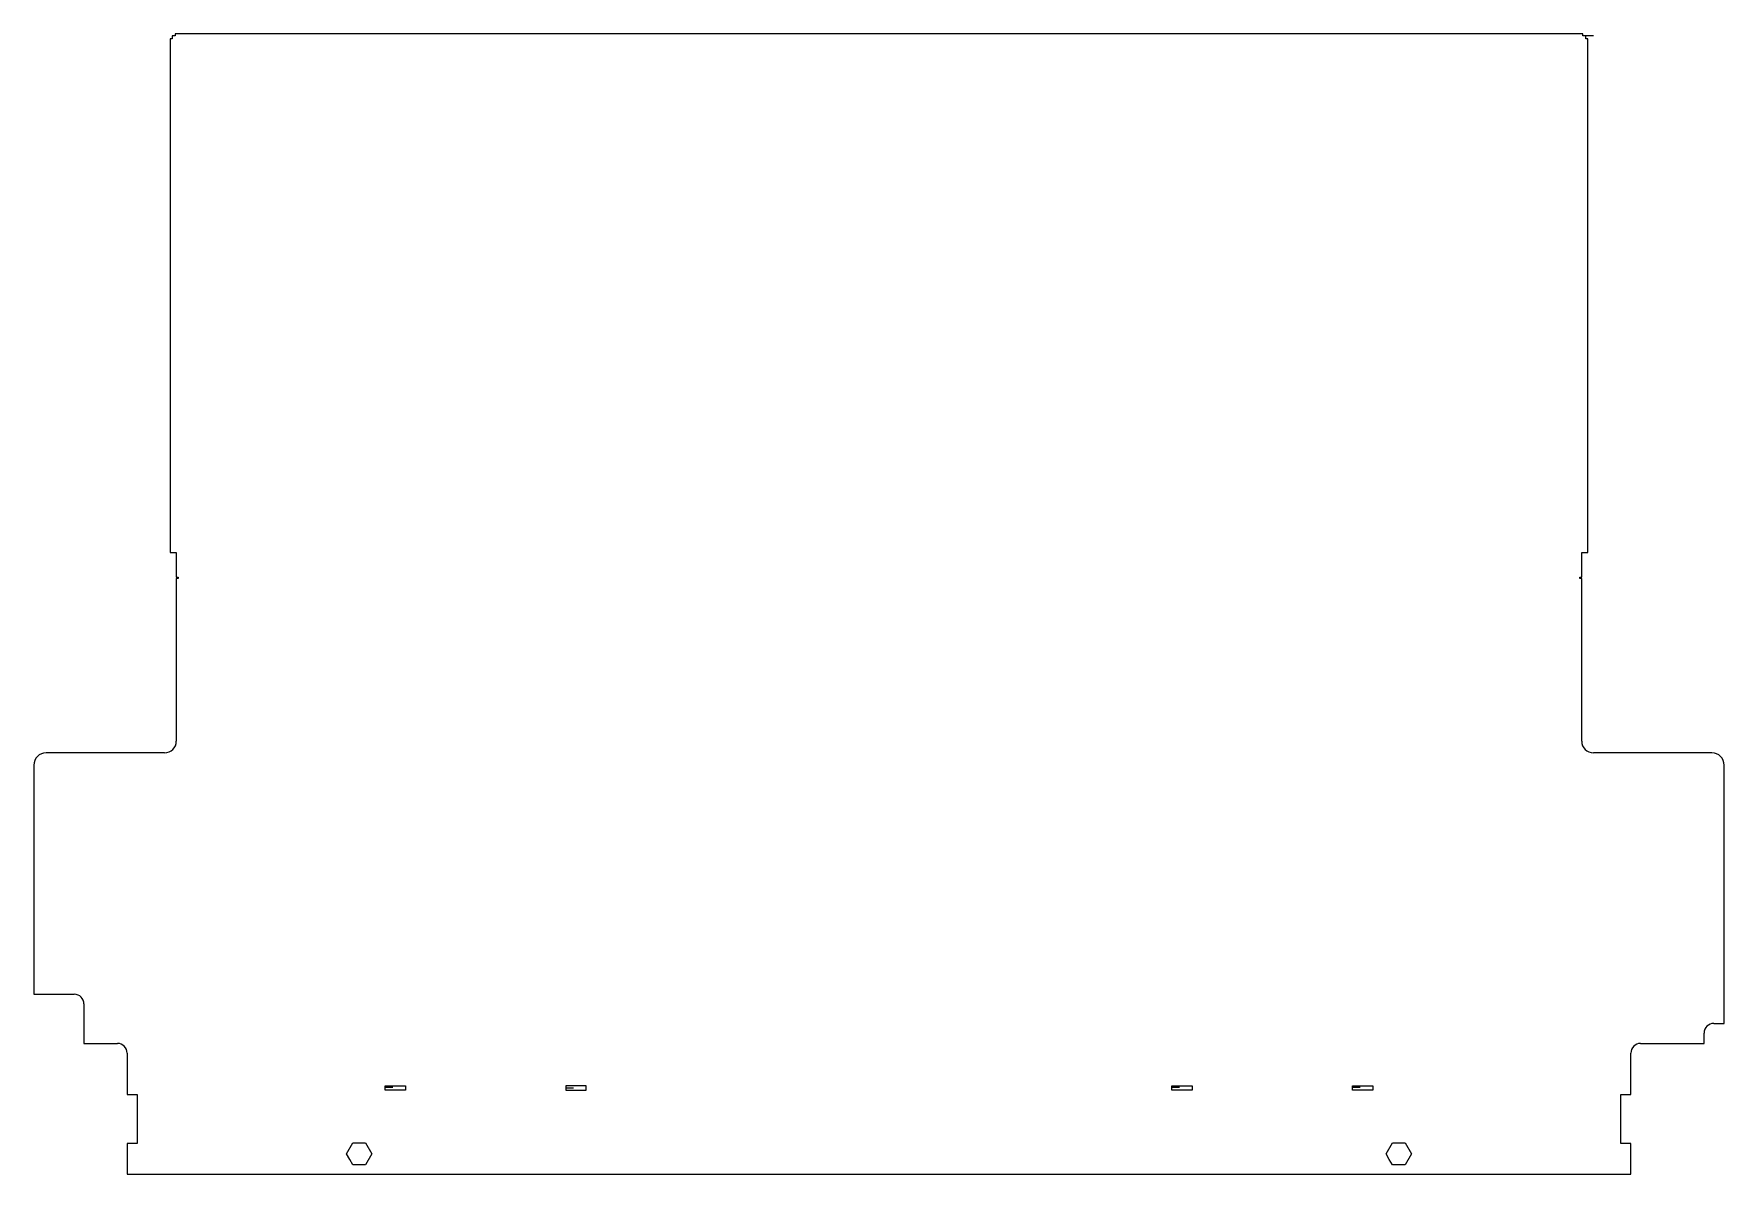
# Model space of a CAD drawing. Extents: x 644 to 1486, y 1261 to 1829.
import ezdxf

# ---------------------------------------------------------------- set-up
doc = ezdxf.new("R2010")
doc.units = 0

msp = doc.modelspace()

# ---------------------------------------------------------------- linework, layer by layer
for p, q in [((714.35, 1827.92), (712.85, 1827.92)), ((712.85, 1827.92), (712.85, 1826.42)), ((1415.65, 1828.92), (714.35, 1828.92)), ((714.35, 1828.92), (714.35, 1827.92)), ((1415.65, 1827.92), (1415.65, 1828.92)), ((1417, 1827.92), (1415.65, 1827.92)), ((1421, 1827.92), (1417, 1827.92)), ((712.85, 1826.42), (711.85, 1826.42)), ((711.85, 1826.42), (711.85, 1570.46)), ((1417.15, 1826.42), (1417.15, 1827.77)), ((1418.15, 1826.42), (1417.15, 1826.42)), ((1418.15, 1570.46), (1418.15, 1826.42)), ((711.85, 1570.46), (714.85, 1570.46)), ((714.85, 1570.46), (714.85, 1558.13)), ((1415.15, 1558.13), (1415.15, 1570.46)), ((1415.15, 1570.46), (1418.15, 1570.46)), ((714.85, 1558.13), (715.85, 1558.13)), ((715.85, 1557.43), (714.85, 1557.43)), ((714.85, 1557.43), (714.85, 1476.46)), ((715.85, 1558.13), (715.85, 1557.43)), ((1414.15, 1557.43), (1414.15, 1558.13)), ((1414.15, 1558.13), (1415.15, 1558.13)), ((1415.15, 1557.43), (1414.15, 1557.43)), ((1415.15, 1476.46), (1415.15, 1557.43)), ((709, 1470.61), (650, 1470.61)), ((1480, 1470.61), (1421, 1470.61)), ((643.85, 1464.46), (643.85, 1350.31)), ((1486.15, 1335.81), (1486.15, 1464.46)), ((643.85, 1350.31), (664, 1350.31)), ((668.85, 1345.46), (668.85, 1325.81)), ((1476.15, 1325.81), (1476.15, 1330.96)), ((1481, 1335.81), (1486.15, 1335.81)), ((668.85, 1325.81), (685.5, 1325.81)), ((1444.5, 1325.81), (1476.15, 1325.81)), ((690.35, 1320.96), (690.35, 1300.31)), ((1439.65, 1300.31), (1439.65, 1320.96)), ((690.35, 1300.31), (695.35, 1300.31)), ((695.35, 1300.31), (695.35, 1275.95)), ((818.9, 1303.78), (818.9, 1304.73)), ((818.9, 1304.73), (829.1, 1304.73)), ((822.75, 1303.78), (818.9, 1303.78)), ((818.9, 1302.53), (818.9, 1303.63)), ((829.1, 1302.53), (818.9, 1302.53)), ((829.1, 1304.73), (829.1, 1302.53)), ((919.1, 1304.73), (908.9, 1304.73)), ((908.9, 1304.73), (908.9, 1303.63)), ((912.75, 1303.48), (908.9, 1303.48)), ((908.9, 1303.48), (908.9, 1302.53)), ((908.9, 1302.53), (919.1, 1302.53)), ((919.1, 1302.53), (919.1, 1304.73)), ((1210.9, 1303.78), (1210.9, 1304.73)), ((1210.9, 1304.73), (1221.1, 1304.73)), ((1214.75, 1303.78), (1210.9, 1303.78)), ((1210.9, 1302.53), (1210.9, 1303.63)), ((1221.1, 1302.53), (1210.9, 1302.53)), ((1221.1, 1304.73), (1221.1, 1302.53)), ((1300.9, 1303.78), (1300.9, 1304.73)), ((1300.9, 1304.73), (1311.1, 1304.73)), ((1304.75, 1303.78), (1300.9, 1303.78)), ((1300.9, 1302.53), (1300.9, 1303.63)), ((1311.1, 1302.53), (1300.9, 1302.53)), ((1311.1, 1304.73), (1311.1, 1302.53)), ((1434.65, 1275.95), (1434.65, 1300.31)), ((1434.65, 1300.31), (1439.65, 1300.31)), ((695.35, 1275.95), (690.35, 1275.95)), ((690.35, 1275.95), (690.35, 1260.65)), ((799.65, 1270.8), (802.82, 1276.3)), ((802.82, 1276.3), (809.18, 1276.3)), ((809.18, 1276.3), (812.35, 1270.8)), ((1317.65, 1270.8), (1320.82, 1276.3)), ((1320.82, 1276.3), (1327.18, 1276.3)), ((1327.18, 1276.3), (1330.35, 1270.8)), ((1439.65, 1275.95), (1434.65, 1275.95)), ((1439.65, 1260.65), (1439.65, 1275.95)), ((801.24, 1268.05), (799.65, 1270.8)), ((802.82, 1265.3), (801.24, 1268.05)), ((809.18, 1265.3), (802.82, 1265.3)), ((812.35, 1270.8), (809.18, 1265.3)), ((1319.24, 1268.05), (1317.65, 1270.8)), ((1320.82, 1265.3), (1319.24, 1268.05)), ((1327.18, 1265.3), (1320.82, 1265.3)), ((1330.35, 1270.8), (1327.18, 1265.3)), ((690.35, 1260.65), (1439.65, 1260.65))]:
    msp.add_line(p, q)
for centre, radius, start, end in [((709, 1476.46), 5.85, 270, 0), ((1421, 1476.46), 5.85, 180, 270), ((650, 1464.46), 6.15, 90, 180), ((1480, 1464.46), 6.15, 0, 90), ((664, 1345.46), 4.85, 0, 90), ((1481, 1330.96), 4.85, 90, 180), ((685.5, 1320.96), 4.85, 0, 90), ((1444.5, 1320.96), 4.85, 90, 180)]:
    msp.add_arc(centre, radius, start, end)

doc.saveas('drawing.dxf')
